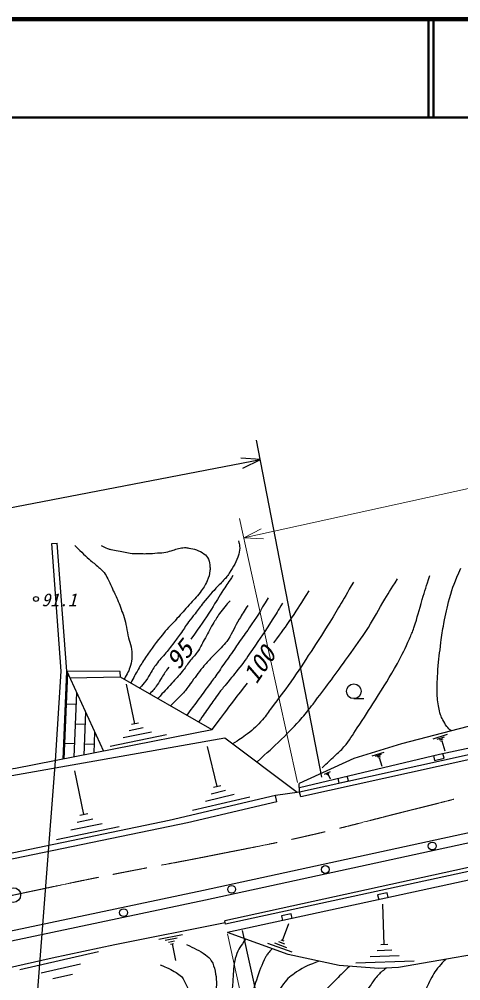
# Model space of a CAD drawing. Units: millimetres, scale not verified. Extents: x 40000 to 680000, y 20000 to 380000.
# Drawn here: x 467132 to 512012, y 282138 to 380000 of the extents above; entities that cross this region are included whole.
import ezdxf
from ezdxf.enums import TextEntityAlignment as Align

# ---------------------------------------------------------------- set-up
doc = ezdxf.new("R2010")
doc.units = ezdxf.units.MM
doc.header["$LTSCALE"] = 1000
doc.linetypes.add('CHAIN', pattern=[18.5, 12, -1.5, 3.5, -1.5])
for name, color, linetype, lineweight in [('M-BGD', 7, 'Continuous', 25), ('M-BMK', 2, 'CHAIN', 13), ('M-BMK-SRVR', 3, 'Continuous', 25), ('M-STR-HTXT', 7, 'Continuous', 13), ('M-STR-STRC', 7, 'Continuous', 25), ('M-TTL', 2, 'Continuous', 140), ('M-TTL-LINE', 7, 'Continuous', 50)]:
    doc.layers.add(name, color=color, linetype=linetype, lineweight=lineweight)
doc.styles.add('ＭＳ ゴシック', font='')
doc.styles.get('ＭＳ ゴシック').set_extended_font_data('MS Gothic')

msp = doc.modelspace()

# ---------------------------------------------------------------- linework, layer by layer
at = {"layer": 'M-BGD'}
for p, q in [((471953, 313646), (470996, 326669)), ((472027, 313486), (471673, 304704)), ((477401, 313608), (471953, 313646)), ((477413, 313021), (477401, 313608)), ((471900, 312328), (471980, 312325)), ((477413, 313021), (472286, 312921)), ((486749, 307692), (477413, 313021)), ((478886, 308297), (478040, 312312)), ((472947, 311478), (472682, 304904)), ((471899, 310327), (472899, 310287)), ((501147, 310856), (502147, 310856)), ((473867, 309470), (473691, 305104)), ((471739, 308332), (471819, 308329)), ((472818, 308288), (473817, 308248)), ((479245, 308372), (478528, 308221)), ((474786, 307462), (474700, 305304)), ((480562, 307452), (477694, 306847)), ((479724, 307874), (478290, 307572)), ((471738, 306330), (472738, 306290)), ((482117, 307180), (476381, 305971)), ((509210, 306777), (510672, 307231)), ((509621, 306744), (510352, 306971)), ((509849, 306655), (510215, 306768)), ((509986, 306537), (510169, 306594)), ((510078, 306565), (510395, 305542)), ((473737, 306250), (474736, 306209)), ((487245, 301899), (486282, 305975)), ((502991, 305032), (504239, 305420)), ((468537, 274781), (470801, 304531)), ((503342, 305004), (503966, 305198)), ((503536, 304928), (503849, 305025)), ((503653, 304827), (503809, 304876)), ((503731, 304852), (504003, 303977)), ((509234, 305053), (509349, 304567)), ((509349, 304567), (510322, 304798)), ((510322, 304798), (510206, 305284)), ((473693, 299057), (472770, 303515)), ((498162, 303160), (498767, 303434)), ((498341, 303168), (498643, 303306)), ((498444, 303142), (498595, 303211)), ((498509, 303099), (498585, 303133)), ((498547, 303116), (498739, 302693)), ((499504, 302745), (499619, 302259)), ((499619, 302259), (500592, 302489)), ((500592, 302489), (500477, 302976)), ((488110, 301489), (486655, 301145)), ((487609, 301985), (486881, 301813)), ((495636, 301349), (495575, 302214)), ((490569, 300840), (484746, 299465)), ((488976, 301079), (486064, 300391)), ((493324, 300358), (493175, 300991)), ((495744, 300861), (495636, 301349)), ((474621, 298584), (473029, 298255)), ((474091, 299139), (473295, 298974)), ((477274, 297805), (470904, 296486)), ((475549, 298112), (472365, 297453)), ((504543, 291085), (503565, 290873)), ((503565, 290873), (503671, 290384)), ((504649, 290596), (504543, 291085)), ((504242, 285802), (504097, 289945)), ((494770, 288964), (493793, 288752)), ((493793, 288752), (493899, 288264)), ((494876, 288476), (494770, 288964)), ((488103, 287901), (488027, 288244)), ((493903, 286223), (494527, 287951)), ((481318, 286377), (483735, 286861)), ((481970, 286257), (483179, 286499)), ((482321, 286076), (482925, 286196)), ((482520, 285864), (482822, 285925)), ((482671, 285894), (483010, 284202)), ((494869, 285036), (492401, 285929)), ((494341, 285506), (493107, 285953)), ((494122, 285865), (493505, 286088)), ((494057, 286167), (493748, 286279)), ((504612, 285815), (503872, 285789)), ((467179, 283291), (475194, 285105)), ((505003, 285237), (503523, 285185)), ((469364, 282943), (473372, 283850)), ((507264, 284131), (501345, 283923)), ((505764, 284671), (502804, 284567)), ((470547, 282368), (472551, 282822))]:
    msp.add_line(p, q, dxfattribs=at)
for points in [[(561570, 335758), (559854, 337634), (557811, 337977), (556282, 337145), (554562, 335531), (551584, 331783), (542710, 318281), (542040, 317457), (538343, 314971), (535304, 313890), (505999, 306249), (501151, 304744), (495575, 302214)], [(470801, 304531), (471392, 313642), (470455, 326633), (470996, 326669)], [(564387, 318784), (559146, 315304), (543112, 311796), (532016, 309387), (495636, 301349), (493175, 300991), (482366, 298437), (460680, 293947), (438732, 289273), (425473, 287056), (414391, 285454), (411048, 284992), (400983, 283750)], [(564476, 318244), (559345, 314836), (543218, 311307), (532123, 308898), (495744, 300861)], [(471593, 304688), (471953, 313646), (475686, 305499)], [(486749, 307692), (466765, 303731), (430536, 298576), (448432, 309340), (452539, 310715), (462586, 311973)], [(495612, 301822), (509846, 305199), (531855, 309875)], [(566002, 309055), (544558, 304223), (533169, 301563), (525159, 299860), (485862, 291329), (457129, 285260), (436102, 280887), (418134, 276920), (402713, 273960), (391692, 271329), (389537, 270209), (387762, 269226), (385383, 267286), (384258, 266089), (382940, 264159), (382087, 262550), (381414, 260950), (380819, 258372), (380891, 257255), (380540, 252316), (380047, 246170)], [(566166, 308067), (544781, 303248), (533387, 300587), (525369, 298882), (486071, 290351), (457334, 284281), (436312, 279909), (418336, 275941), (402923, 272982), (392044, 270384), (389998, 269321)], [(495376, 301312), (488041, 306827), (463664, 302508), (438948, 298623), (425222, 296771), (400983, 283750)], [(566595, 305480), (556305, 303205), (488027, 288244)], [(566677, 304986), (556412, 302717), (488103, 287901)], [(556412, 302717), (556573, 301864), (488295, 287048)], [(493324, 300358), (484252, 298215), (460804, 293360), (438844, 288684), (425566, 286463), (414475, 284860), (411126, 284397), (401057, 283155)], [(526827, 295409), (521390, 286793), (518201, 285669), (505679, 283477), (503702, 283381), (499659, 283675), (494483, 284809), (488295, 287048)], [(488073, 288036), (476862, 285791), (470467, 284444), (456534, 281291), (440943, 278031), (403771, 270423), (397436, 269001), (394647, 268373), (390014, 266614), (388583, 265620), (386638, 262939), (384362, 257507)]]:
    msp.add_lwpolyline(points, dxfattribs=at)
for centre, radius in [((468835, 320998), 250), ((501147, 311606), 750), ((509117, 295847), 400), ((498248, 293465), 400), ((488726, 291445), 400), ((477736, 289071), 400)]:
    msp.add_circle(centre, radius, dxfattribs=at)
for points, knots in [([(489414, 326896), (489493, 326677), (489514, 326586), (489538, 326381), (489576, 326056), (489530, 325863), (489438, 325548), (489205, 324744), (488932, 324336), (488486, 323627), (488259, 323269), (488084, 323101), (487802, 322783), (487634, 322594), (487517, 322508), (487345, 322321), (486744, 321664), (486401, 321300), (485843, 320606), (485502, 320182), (485335, 319926), (485003, 319495), (484750, 319167), (484593, 318995), (484349, 318660), (484000, 318181), (483833, 317893), (483490, 317410), (483198, 317000), (483029, 316774), (482723, 316376), (482370, 315916), (482160, 315668), (481787, 315225), (481596, 314998), (481460, 314895), (481282, 314657), (480969, 314239), (480815, 313988), (480534, 313548), (480320, 313210), (480238, 312996), (480002, 312673), (479771, 312358), (479668, 312251), (479346, 311917)], [0, 0, 0, 0, 1, 1, 1, 2, 2, 2, 3, 3, 3, 4, 4, 4, 5, 5, 5, 6, 6, 6, 7, 7, 7, 8, 8, 8, 9, 9, 9, 10, 10, 10, 11, 11, 11, 12, 12, 12, 13, 13, 13, 14, 14, 14, 15, 15, 15, 15]), ([(472771, 326439), (473110, 326101), (473198, 326013), (473478, 325747), (473773, 325466), (473938, 325307), (474245, 325039), (474619, 324710), (474846, 324545), (475219, 324215), (475385, 324068), (475488, 323994), (475633, 323826), (475821, 323608), (475909, 323468), (476049, 323216), (476301, 322764), (476388, 322484), (476606, 322015), (476836, 321519), (476988, 321252), (477196, 320747), (477323, 320440), (477369, 320258), (477484, 319946), (477603, 319622), (477696, 319450), (477795, 319120), (477909, 318742), (477941, 318521), (478023, 318134), (478114, 317708), (478131, 317461), (478234, 317038), (478322, 316680), (478427, 316494), (478499, 316132), (478575, 315749), (478597, 315526), (478591, 315135), (478586, 314778), (478527, 314580), (478440, 314235), (478288, 313641), (478132, 313425), (477783, 312809)], [0, 0, 0, 0, 1, 1, 1, 2, 2, 2, 3, 3, 3, 4, 4, 4, 5, 5, 5, 6, 6, 6, 7, 7, 7, 8, 8, 8, 9, 9, 9, 10, 10, 10, 11, 11, 11, 12, 12, 12, 13, 13, 13, 14, 14, 14, 15, 15, 15, 15]), ([(475463, 326452), (475763, 326293), (475849, 326239), (476111, 326139), (476235, 326091), (476303, 326059), (476432, 326027), (476726, 325954), (476900, 325960), (477199, 325908), (477754, 325811), (478055, 325699), (478615, 325640), (478990, 325599), (479204, 325616), (479582, 325611), (479809, 325608), (479937, 325602), (480164, 325611), (480570, 325626), (480797, 325647), (481201, 325677), (481533, 325702), (481722, 325690), (482050, 325747), (482340, 325798), (482488, 325885), (482771, 325968), (482983, 326031), (483100, 326074), (483316, 326124), (483556, 326179), (483693, 326206), (483939, 326220), (484112, 326229), (484210, 326209), (484382, 326181), (484689, 326130), (484863, 326094), (485154, 325982), (485462, 325864), (485651, 325809), (485911, 325605), (486129, 325434), (486224, 325296), (486357, 325052), (486505, 324779), (486479, 324581), (486519, 324273), (486539, 324121), (486536, 324032), (486517, 323880), (486466, 323462), (486418, 323219), (486237, 322838), (486007, 322354), (485851, 322092), (485528, 321664), (485130, 321138), (484840, 320900), (484403, 320407), (483917, 319858), (483655, 319541), (483166, 318994), (482636, 318402), (482297, 318107), (481797, 317489), (481046, 316562), (480640, 316027), (479973, 315037), (479659, 314571), (479494, 314302), (479212, 313816), (478901, 313281), (478808, 313093), (478468, 312419)], [0, 0, 0, 0, 1, 1, 1, 2, 2, 2, 3, 3, 3, 4, 4, 4, 5, 5, 5, 6, 6, 6, 7, 7, 7, 8, 8, 8, 9, 9, 9, 10, 10, 10, 11, 11, 11, 12, 12, 12, 13, 13, 13, 14, 14, 14, 15, 15, 15, 16, 16, 16, 17, 17, 17, 18, 18, 18, 19, 19, 19, 20, 20, 20, 21, 21, 21, 22, 22, 22, 23, 23, 23, 24, 24, 24, 25, 25, 25, 25]), ([(511035, 307562), (510822, 307760), (510754, 307830), (510600, 308025), (510408, 308268), (510338, 308432), (510190, 308703), (510088, 308890), (510036, 308999), (509968, 309200), (509774, 309777), (509745, 310125), (509662, 310728), (509586, 311286), (509612, 311606), (509620, 312169), (509629, 312815), (509650, 313176), (509699, 313820), (509781, 314894), (509862, 315494), (509997, 316563), (510094, 317325), (510156, 317752), (510298, 318507), (510486, 319503), (510592, 320063), (510867, 321038), (511216, 322280), (511414, 322711), (512009, 324137)], [0, 0, 0, 0, 1, 1, 1, 2, 2, 2, 3, 3, 3, 4, 4, 4, 5, 5, 5, 6, 6, 6, 7, 7, 7, 8, 8, 8, 9, 9, 9, 10, 10, 10, 10]), ([(488858, 323373), (488388, 322693), (488265, 322511), (487899, 321950), (487399, 321182), (487160, 320726), (486666, 319955), (485889, 318742), (485604, 318359), (484580, 316913)], [0, 0, 0, 0, 1, 1, 1, 2, 2, 2, 3, 3, 3, 3]), ([(491270, 304399), (492491, 305481), (492830, 305777), (493778, 306714), (494629, 307556), (495114, 308023), (495894, 308930), (496342, 309452), (496578, 309757), (496995, 310304), (498314, 312033), (499043, 313009), (500312, 314775), (501124, 315905), (501600, 316523), (502363, 317687), (503095, 318804), (503406, 319491), (504098, 320634), (504669, 321578), (504855, 321879), (505581, 323039)], [0, 0, 0, 0, 1, 1, 1, 2, 2, 2, 3, 3, 3, 4, 4, 4, 5, 5, 5, 6, 6, 6, 7, 7, 7, 7]), ([(497909, 303808), (498544, 304393), (498712, 304544), (499213, 305029), (499580, 305384), (499813, 305558), (500143, 305947), (500738, 306649), (500982, 307112), (501499, 307874), (502246, 308974), (502632, 309612), (503335, 310741), (504228, 312174), (504758, 312960), (505574, 314439), (506100, 315391), (506350, 315950), (506793, 316944), (506988, 317379), (507106, 317620), (507259, 318072), (507632, 319176), (507759, 319821), (508101, 320935), (508397, 321901), (508495, 322209), (508881, 323400)], [0, 0, 0, 0, 1, 1, 1, 2, 2, 2, 3, 3, 3, 4, 4, 4, 5, 5, 5, 6, 6, 6, 7, 7, 7, 8, 8, 8, 9, 9, 9, 9]), ([(501095, 322713), (499871, 320579), (499557, 320006), (498501, 318314), (497849, 317270), (497471, 316692), (496798, 315661), (496005, 314446), (495571, 313756), (494732, 312571), (493990, 311524), (493544, 310958), (492777, 309928), (492419, 309447), (492247, 309155), (491856, 308700), (491325, 308084), (490977, 307776), (490335, 307275), (489768, 306833), (489537, 306689), (488803, 306254)], [0, 0, 0, 0, 1, 1, 1, 2, 2, 2, 3, 3, 3, 4, 4, 4, 5, 5, 5, 6, 6, 6, 7, 7, 7, 7]), ([(492428, 321123), (491542, 319635), (491314, 319214), (490514, 318047), (490108, 317455), (489858, 317139), (489448, 316550), (489271, 316295), (489177, 316149), (489002, 315893), (488554, 315240), (488287, 314886), (487840, 314233), (487646, 313949), (487544, 313785), (487346, 313503), (486999, 313007), (486789, 312741), (486432, 312253), (485958, 311604), (485698, 311237), (485219, 310592), (484805, 310036), (484672, 309860), (484151, 309175)], [0, 0, 0, 0, 1, 1, 1, 2, 2, 2, 3, 3, 3, 4, 4, 4, 5, 5, 5, 6, 6, 6, 7, 7, 7, 8, 8, 8, 8]), ([(496555, 321827), (495725, 320484), (495502, 320120), (494780, 319056), (494103, 318058), (493867, 317735), (492987, 316542)], [0, 0, 0, 0, 1, 1, 1, 2, 2, 2, 2]), ([(488584, 320822), (488312, 320529), (488237, 320448), (488028, 320196), (487813, 319937), (487695, 319788), (487499, 319513), (487210, 319105), (487069, 318862), (486814, 318432), (486451, 317817), (486284, 317452), (485936, 316828), (485666, 316345), (485549, 316053), (485234, 315598), (484956, 315195), (484748, 315008), (484448, 314620), (484145, 314229), (484007, 313985), (483693, 313603), (483297, 313120), (483047, 312873), (482629, 312410), (482078, 311798), (481899, 311607), (481204, 310857)], [0, 0, 0, 0, 1, 1, 1, 2, 2, 2, 3, 3, 3, 4, 4, 4, 5, 5, 5, 6, 6, 6, 7, 7, 7, 8, 8, 8, 9, 9, 9, 9]), ([(490356, 320333), (489931, 319665), (489821, 319482), (489493, 318928), (489030, 318142), (488861, 317648), (488367, 316882), (488174, 316583), (488023, 316445), (487789, 316177), (487395, 315726), (487128, 315517), (486721, 315078), (486349, 314675), (486129, 314459), (485784, 314033), (485272, 313400), (485004, 313030), (484523, 312373), (484332, 312111), (484243, 311952), (484042, 311697), (483737, 311312), (483522, 311133), (483176, 310785), (482914, 310521), (482827, 310436), (482495, 310120)], [0, 0, 0, 0, 1, 1, 1, 2, 2, 2, 3, 3, 3, 4, 4, 4, 5, 5, 5, 6, 6, 6, 7, 7, 7, 8, 8, 8, 9, 9, 9, 9]), ([(493900, 320571), (493402, 319741), (493265, 319524), (492847, 318860), (492097, 317671), (491647, 317024), (490850, 315866), (490358, 315149), (490087, 314744), (489555, 314057), (489023, 313371), (488703, 313004), (488158, 312329), (487865, 311964), (487687, 311771), (487408, 311396), (487018, 310869), (486826, 310555), (486449, 310018), (486027, 309417), (485892, 309229), (485361, 308484)], [0, 0, 0, 0, 1, 1, 1, 2, 2, 2, 3, 3, 3, 4, 4, 4, 5, 5, 5, 6, 6, 6, 7, 7, 7, 7]), ([(482342, 314064), (481985, 313562), (481884, 313428), (481615, 313004), (481429, 312711), (481351, 312530), (481154, 312244), (480888, 311858), (480763, 311735), (480386, 311324)], [0, 0, 0, 0, 1, 1, 1, 2, 2, 2, 3, 3, 3, 3]), ([(490303, 312431), (489514, 311415), (489314, 311155), (488687, 310331), (487912, 309312), (487671, 308985), (486723, 307707)], [0, 0, 0, 0, 1, 1, 1, 2, 2, 2, 2]), ([(484143, 285820), (484627, 285601), (484764, 285540), (485148, 285334), (485517, 285136), (485741, 285048), (486071, 284791), (486333, 284587), (486477, 284455), (486655, 284175), (486891, 283804), (486929, 283541), (487035, 283114), (487140, 282693), (487154, 282445), (487175, 282012), (487195, 281595), (487145, 281361), (487111, 280945), (487044, 280138), (486976, 279689), (486910, 278883), (486738, 276766), (486685, 275577), (486546, 273459), (486502, 272785), (486488, 272574), (486433, 271733)], [0, 0, 0, 0, 1, 1, 1, 2, 2, 2, 3, 3, 3, 4, 4, 4, 5, 5, 5, 6, 6, 6, 7, 7, 7, 8, 8, 8, 9, 9, 9, 9]), ([(490142, 286379), (489642, 285660), (489408, 285402), (489177, 284672), (489052, 284277), (489004, 284047), (488946, 283636), (488887, 283215), (488902, 282974), (488873, 282549), (488831, 281936), (488802, 281593), (488765, 280980), (488707, 280013), (488691, 279470), (488648, 278503), (488590, 277183), (488610, 276441), (488509, 275124), (488459, 274473), (488385, 274114), (488304, 273467), (488212, 272731), (488182, 272501), (488064, 271584)], [0, 0, 0, 0, 1, 1, 1, 2, 2, 2, 3, 3, 3, 4, 4, 4, 5, 5, 5, 6, 6, 6, 7, 7, 7, 8, 8, 8, 8]), ([(492842, 285403), (492639, 285191), (492573, 285130), (492428, 284933), (492332, 284803), (492271, 284735), (492199, 284591), (491749, 283694), (491541, 283164), (491239, 282207), (491014, 281493), (490882, 281094), (490712, 280365), (490327, 278710), (490122, 277776), (489905, 276091), (489690, 274417), (489670, 273811), (489605, 271781)], [0, 0, 0, 0, 1, 1, 1, 2, 2, 2, 3, 3, 3, 4, 4, 4, 5, 5, 5, 6, 6, 6, 6]), ([(497636, 284118), (496566, 283731), (496139, 283616), (495332, 283033), (494764, 282622), (494401, 282405), (493998, 281830), (493339, 280887), (493027, 280304), (492612, 279230), (492438, 278780), (492330, 278525), (492242, 278050), (492069, 277123), (492118, 276584), (492068, 275642), (491972, 273830), (492008, 273215), (492043, 270997)], [0, 0, 0, 0, 1, 1, 1, 2, 2, 2, 3, 3, 3, 4, 4, 4, 5, 5, 5, 6, 6, 6, 6]), ([(510486, 284318), (510161, 284006), (510066, 283895), (509820, 283602), (509361, 283053), (509163, 282693), (508833, 282057), (508504, 281424), (508361, 281047), (508126, 280373), (507970, 279924), (507865, 279673), (507784, 279204), (507669, 278537), (507622, 278156), (507615, 277479), (507610, 277010), (507611, 276736), (507742, 276286), (507780, 276156), (507826, 276092), (507881, 275969), (508079, 275528), (508157, 275389), (508426, 274858)], [0, 0, 0, 0, 1, 1, 1, 2, 2, 2, 3, 3, 3, 4, 4, 4, 5, 5, 5, 6, 6, 6, 7, 7, 7, 8, 8, 8, 8]), ([(481461, 283766), (481878, 283586), (481994, 283538), (482326, 283372), (482625, 283223), (482797, 283146), (483079, 282967), (483302, 282824), (483442, 282755), (483627, 282565), (483791, 282397), (483828, 282258), (483940, 282052), (484251, 281472), (484367, 281117), (484615, 280508), (484750, 280177), (484820, 279990), (484928, 279650), (485020, 279357), (485084, 279194), (485136, 278891), (485205, 278486), (485215, 278254), (485226, 277843), (485245, 277135), (485222, 276739), (485221, 276030), (485215, 273947), (485217, 273294), (485219, 270696)], [0, 0, 0, 0, 1, 1, 1, 2, 2, 2, 3, 3, 3, 4, 4, 4, 5, 5, 5, 6, 6, 6, 7, 7, 7, 8, 8, 8, 9, 9, 9, 10, 10, 10, 10]), ([(500707, 283599), (500054, 282976), (499880, 282812), (499368, 282289), (498904, 281815), (498597, 281588), (498203, 281056), (498030, 280822), (497934, 280687), (497809, 280425), (497427, 279625), (497246, 279161), (496944, 278328), (496770, 277850), (496641, 277591), (496524, 277096), (496349, 276357), (496327, 275928), (496236, 275174), (496120, 274216), (496108, 273887), (496044, 272710)], [0, 0, 0, 0, 1, 1, 1, 2, 2, 2, 3, 3, 3, 4, 4, 4, 5, 5, 5, 6, 6, 6, 7, 7, 7, 7]), ([(504424, 283416), (503991, 283074), (503846, 282959), (503529, 282612), (503205, 282258), (503064, 282024), (502797, 281625), (502448, 281105), (502250, 280809), (501992, 280239), (501568, 279297), (501417, 278732), (501103, 277749), (500968, 277326), (500882, 277091), (500791, 276656), (500724, 276333), (500681, 276145), (500701, 275816), (500726, 275418), (500788, 275199), (500876, 274811), (500933, 274557), (500954, 274471), (501038, 274166)], [0, 0, 0, 0, 1, 1, 1, 2, 2, 2, 3, 3, 3, 4, 4, 4, 5, 5, 5, 6, 6, 6, 7, 7, 7, 8, 8, 8, 8])]:
    msp.add_open_spline(points, degree=3, knots=knots, dxfattribs=at)
at = {"layer": 'M-BMK'}
msp.add_open_spline([(565334, 313074), (563109, 312244), (562469, 312031), (560603, 311454), (557850, 310602), (556264, 310267), (553447, 309660), (549816, 308879), (547759, 308554), (544113, 307843), (537812, 306614), (534251, 306078), (527983, 304689), (519769, 302868), (515232, 301573), (507068, 299540), (503266, 298594), (501155, 297990), (497340, 297097), (493154, 296117), (490779, 295701), (486564, 294859), (482748, 294096), (480596, 293743), (476780, 292987), (472767, 292192), (470529, 291700), (466526, 290856), (456346, 288711), (450665, 287404), (440475, 285308), (434235, 284024), (430724, 283381), (424457, 282233), (415768, 280640), (410880, 279863), (402157, 278468), (396447, 277555), (393235, 277131), (387512, 276310), (380209, 275263), (376107, 274754), (368792, 273794), (367114, 273574), (366174, 273450), (364493, 273253), (360611, 272799), (358435, 272555), (354544, 272191), (345262, 271324), (340054, 270933), (330756, 270268), (326053, 269932), (323412, 269819), (318701, 269625), (311670, 269335), (307726, 269267), (300689, 269199), (293932, 269133), (290147, 269306), (283390, 269297), (277830, 269290), (274715, 269245), (269155, 269170), (264198, 269102), (261423, 268862), (256465, 268893), (254598, 268904), (253551, 268960), (251689, 269094), (248199, 269345), (246253, 269612), (242785, 270078), (238113, 270707), (235525, 271258), (230874, 272026), (229610, 272235), (228910, 272411), (227638, 272565), (226990, 272644), (226620, 272619), (225972, 272695), (222856, 273062), (221127, 273399), (218031, 273908), (208413, 275490), (203024, 276378), (193449, 278204), (189637, 278930), (187522, 279447), (183752, 280368), (178429, 281669), (175468, 282488), (170213, 284039), (162854, 286212), (158748, 287490), (151449, 289857), (139447, 293751), (132713, 295917), (120862, 300249), (113438, 302962), (109358, 304689), (102012, 307608), (98090, 309166), (95909, 310078), (91992, 311649), (87391, 313494), (84799, 314490), (80210, 316363), (78827, 316927), (78390, 317103), (76671, 317814)], degree=3, knots=[0, 0, 0, 0, 1, 1, 1, 2, 2, 2, 3, 3, 3, 4, 4, 4, 5, 5, 5, 6, 6, 6, 7, 7, 7, 8, 8, 8, 9, 9, 9, 10, 10, 10, 11, 11, 11, 12, 12, 12, 13, 13, 13, 14, 14, 14, 15, 15, 15, 16, 16, 16, 17, 17, 17, 18, 18, 18, 19, 19, 19, 20, 20, 20, 21, 21, 21, 22, 22, 22, 23, 23, 23, 24, 24, 24, 25, 25, 25, 26, 26, 26, 27, 27, 27, 28, 28, 28, 29, 29, 29, 30, 30, 30, 31, 31, 31, 32, 32, 32, 33, 33, 33, 34, 34, 34, 35, 35, 35, 36, 36, 36, 37, 37, 37, 37], dxfattribs=at)
at = {"layer": 'M-BMK-SRVR'}
msp.add_circle((466526, 290856), 750, dxfattribs=at)
at = {"layer": 'M-STR-HTXT'}
for p, q in [((560418, 342699), (489952, 327216)), ((495421, 302326), (489523, 329170)), ((491728, 328136), (489952, 327216)), ((489952, 327216), (491950, 327125)), ((488316, 286924), (495041, 255996))]:
    msp.add_line(p, q, dxfattribs=at)
at = {"layer": 'M-STR-STRC'}
for p, q in [((497888, 302871), (491266, 337162)), ((394625, 316464), (491645, 335198)), ((491645, 335198), (489650, 335340)), ((489847, 334324), (491645, 335198)), ((489781, 287242), (497956, 250415))]:
    msp.add_line(p, q, dxfattribs=at)
at = {"layer": 'M-TTL'}
msp.add_line((680000, 380000), (40000, 380000), dxfattribs=at)
at = {"layer": 'M-TTL-LINE'}
for p, q in [((508747, 380000), (508747, 370000)), ((509247, 380000), (509247, 370000)), ((40000, 370000), (680000, 370000))]:
    msp.add_line(p, q, dxfattribs=at)

# ---------------------------------------------------------------- texts
at = {"layer": 'M-BGD', "style": 'ＭＳ ゴシック', "oblique": 15}
msp.add_text('91.1', height=1320, dxfattribs=at).set_placement((471178, 320911), align=Align.MIDDLE_CENTER)
at = {"layer": 'M-BGD', "style": 'ＭＳ ゴシック', "oblique": 15, "width": 1.1}
msp.add_text('95', height=1833, rotation=51.435, dxfattribs=at).set_placement((483433, 315307), align=Align.MIDDLE_CENTER)
at = {"layer": 'M-BGD', "style": 'ＭＳ ゴシック', "oblique": 15}
msp.add_text('100', height=1833, rotation=55.916, dxfattribs=at).set_placement((491525, 314307), align=Align.MIDDLE_CENTER)

doc.saveas('drawing.dxf')
